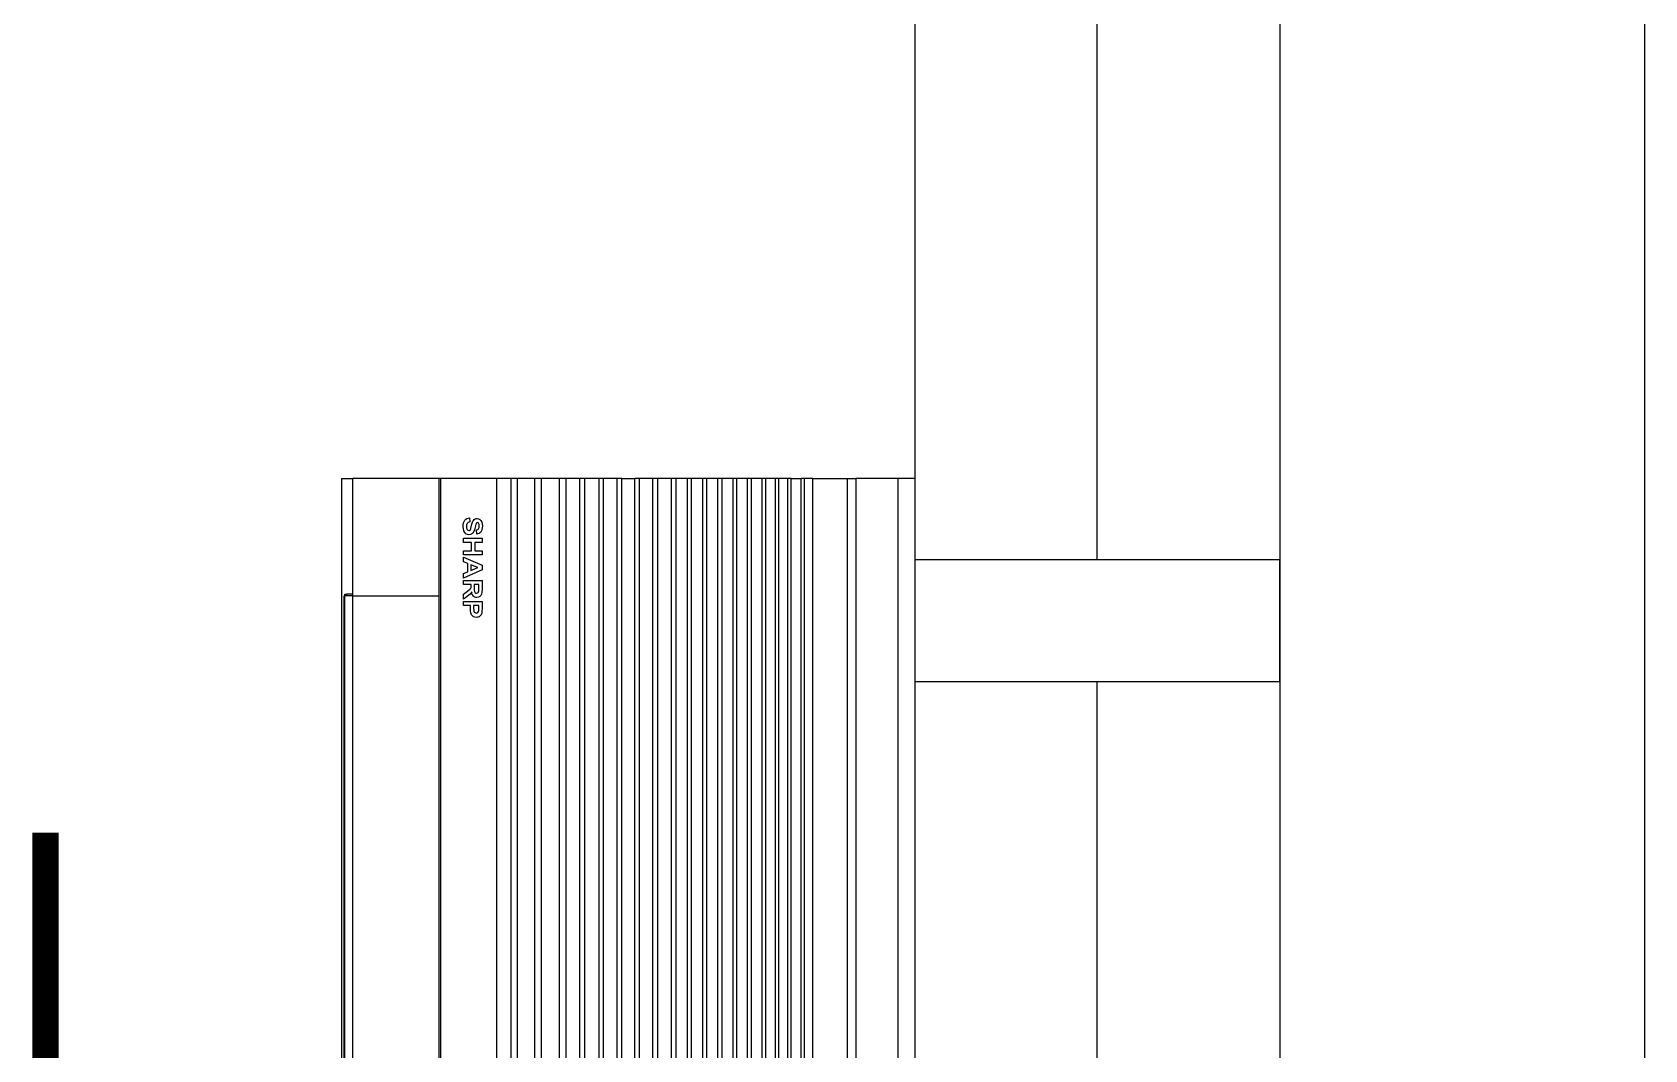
# Model space of a CAD drawing. Header units: inches. Extents: x 16928 to 514628, y -1471 to 241387.
# Drawn here: x 68776 to 69439, y 47304 to 47722 of the extents above; entities that cross this region are included whole.
import ezdxf

# ---------------------------------------------------------------- set-up
doc = ezdxf.new("R2010")
doc.units = ezdxf.units.IN
doc.header["$MEASUREMENT"] = 0
for name, color, linetype in [('dxt_text', 4, 'Continuous'), ('Edges', 7, 'Continuous'), ('FITTING', 8, 'Continuous'), ('LW', 2, 'Continuous'), ('WIN', 9, 'Continuous')]:
    doc.layers.add(name, color=color, linetype=linetype)

# ---------------------------------------------------------------- blocks, each defined once
blk = doc.blocks.new('YBC 2X36')
at = {"layer": 'FITTING', "color": 3, "const_width": 10.92}
blk.add_lwpolyline([(610, 200.91), (610, -84.16)], dxfattribs=at)
blk = doc.blocks.new('air con')
at = {"layer": 'Edges'}
for p, q in [((71.402, 41.898), (152.402, 41.898)), ((71.402, 41.898), (71.402, 41.095)), ((71.402, 41.095), (152.402, 41.095)), ((71.402, 41.095), (71.402, 39.122)), ((71.402, 39.122), (152.402, 39.122)), ((71.402, 38.724), (71.402, 39.122)), ((152.402, 38.724), (71.402, 38.724)), ((71.402, 37.092), (71.402, 38.724)), ((71.402, 37.092), (71.402, 36.701)), ((152.402, 37.092), (71.402, 37.092)), ((152.402, 36.701), (71.402, 36.701)), ((71.402, 36.701), (71.402, 36.542)), ((152.402, 36.542), (71.402, 36.542)), ((71.402, 36.078), (71.402, 36.542)), ((152.402, 36.078), (71.402, 36.078)), ((71.402, 36.078), (71.402, 35.914)), ((152.402, 35.914), (71.402, 35.914)), ((71.402, 35.914), (71.402, 35.493)), ((71.402, 35.493), (71.402, 35.34)), ((152.402, 35.493), (71.402, 35.493)), ((152.402, 35.34), (71.402, 35.34)), ((71.402, 35.34), (71.402, 34.877)), ((152.402, 34.877), (71.402, 34.877)), ((71.402, 34.877), (71.402, 34.709)), ((152.402, 34.709), (71.402, 34.709)), ((71.402, 34.709), (71.402, 34.207)), ((152.402, 34.207), (71.402, 34.207)), ((71.402, 34.207), (71.402, 34.022)), ((71.402, 34.022), (71.402, 33.51)), ((152.402, 34.022), (71.402, 34.022)), ((152.402, 33.51), (71.402, 33.51)), ((71.402, 33.51), (71.402, 33.335)), ((152.402, 33.335), (71.402, 33.335)), ((71.402, 33.335), (71.402, 32.826)), ((152.402, 32.826), (71.402, 32.826)), ((71.402, 32.826), (71.402, 32.625)), ((152.402, 32.625), (71.402, 32.625)), ((71.402, 32.625), (71.402, 32.098)), ((152.402, 32.098), (71.402, 32.098)), ((71.402, 32.098), (71.402, 31.911)), ((152.402, 31.911), (71.402, 31.911)), ((71.402, 31.911), (71.402, 31.378)), ((152.402, 31.378), (71.402, 31.378)), ((71.402, 31.378), (71.402, 31.189)), ((152.402, 31.189), (71.402, 31.189)), ((71.402, 31.189), (71.402, 30.654)), ((152.402, 30.654), (71.402, 30.654)), ((71.402, 30.654), (71.402, 30.439)), ((152.402, 30.439), (71.402, 30.439)), ((71.402, 30.439), (71.402, 29.791)), ((152.402, 29.791), (71.402, 29.791)), ((71.402, 29.791), (71.402, 29.562)), ((71.402, 29.562), (71.402, 28.935)), ((152.402, 29.562), (71.402, 29.562)), ((152.402, 28.935), (71.402, 28.935)), ((71.402, 28.935), (71.402, 28.714)), ((152.402, 28.714), (71.402, 28.714)), ((71.402, 28.092), (71.402, 28.714)), ((152.402, 28.092), (71.402, 28.092)), ((71.402, 28.092), (71.402, 27.871)), ((71.402, 27.871), (71.402, 27.226)), ((152.402, 27.871), (71.402, 27.871)), ((152.402, 27.226), (71.402, 27.226)), ((71.402, 27.226), (71.402, 27.024)), ((71.402, 27.024), (71.402, 26.349)), ((152.402, 27.024), (71.402, 27.024)), ((152.402, 26.349), (71.402, 26.349)), ((71.402, 26.349), (71.402, 26.117)), ((152.402, 26.117), (71.402, 26.117)), ((71.402, 26.117), (71.402, 25.469)), ((152.402, 25.469), (71.402, 25.469)), ((71.402, 25.469), (71.402, 25.162)), ((152.402, 25.162), (71.402, 25.162)), ((71.402, 25.162), (71.402, 24.304)), ((152.402, 24.304), (71.402, 24.304)), ((71.402, 24.304), (71.402, 24.002)), ((152.402, 24.002), (71.402, 24.002)), ((71.402, 24.002), (71.402, 23.184)), ((71.402, 23.184), (71.402, 22.883)), ((152.402, 23.184), (71.402, 23.184)), ((152.402, 22.883), (71.402, 22.883)), ((71.402, 22.883), (71.402, 22.213)), ((152.402, 22.213), (71.402, 22.213)), ((71.402, 22.213), (71.402, 19.568)), ((73.283, 21.282), (73.294, 21.346)), ((73.289, 21.232), (73.283, 21.282)), ((73.294, 21.346), (73.326, 21.406)), ((73.326, 21.406), (73.378, 21.457)), ((73.378, 21.457), (73.448, 21.494)), ((73.448, 21.494), (73.537, 21.517)), ((73.481, 21.324), (73.473, 21.293)), ((73.473, 21.293), (73.48, 21.265)), ((73.504, 21.347), (73.481, 21.324)), ((73.563, 21.371), (73.504, 21.347)), ((73.537, 21.517), (73.642, 21.525)), ((73.64, 21.379), (73.563, 21.371)), ((73.713, 21.372), (73.64, 21.379)), ((73.642, 21.525), (73.729, 21.52)), ((73.766, 21.35), (73.713, 21.372)), ((73.729, 21.52), (73.804, 21.507)), ((73.8, 21.311), (73.766, 21.35)), ((73.82, 21.253), (73.8, 21.311)), ((73.804, 21.507), (73.868, 21.484)), ((73.868, 21.484), (73.921, 21.453)), ((73.921, 21.453), (73.962, 21.414)), ((73.962, 21.414), (73.992, 21.369)), ((73.992, 21.369), (74.011, 21.318)), ((74.011, 21.318), (74.019, 21.261)), ((74.215, 20.639), (74.215, 21.51)), ((74.215, 21.51), (74.413, 21.51)), ((74.413, 21.51), (74.413, 21.167)), ((74.802, 21.167), (74.802, 21.51)), ((74.802, 21.51), (75.001, 21.51)), ((75.001, 21.51), (75.001, 20.639)), ((75.106, 20.639), (75.489, 21.51)), ((75.592, 21.306), (75.459, 20.983)), ((75.489, 21.51), (75.699, 21.51)), ((75.727, 20.983), (75.592, 21.306)), ((75.699, 21.51), (76.093, 20.639)), ((76.199, 20.639), (76.199, 21.51)), ((76.199, 21.51), (76.616, 21.51)), ((76.552, 21.362), (76.397, 21.362)), ((76.397, 21.362), (76.397, 21.141)), ((76.697, 21.359), (76.552, 21.362)), ((76.616, 21.51), (76.752, 21.504)), ((76.74, 21.347), (76.697, 21.359)), ((76.772, 21.325), (76.74, 21.347)), ((76.752, 21.504), (76.845, 21.486)), ((76.791, 21.294), (76.772, 21.325)), ((76.798, 21.254), (76.791, 21.294)), ((76.845, 21.486), (76.91, 21.454)), ((76.91, 21.454), (76.96, 21.403)), ((76.96, 21.403), (76.992, 21.338)), ((76.992, 21.338), (77.003, 21.266)), ((77.19, 20.639), (77.19, 21.51)), ((77.19, 21.51), (77.508, 21.51)), ((77.388, 21.362), (77.388, 21.115)), ((77.484, 21.362), (77.388, 21.362)), ((77.627, 21.356), (77.484, 21.362)), ((77.508, 21.51), (77.658, 21.506)), ((77.671, 21.343), (77.627, 21.356)), ((77.658, 21.506), (77.744, 21.497)), ((77.707, 21.318), (77.671, 21.343)), ((77.731, 21.283), (77.707, 21.318)), ((77.738, 21.239), (77.731, 21.283)), ((77.744, 21.497), (77.822, 21.465)), ((77.822, 21.465), (77.886, 21.411)), ((77.886, 21.411), (77.911, 21.376)), ((77.911, 21.376), (77.929, 21.336)), ((77.929, 21.336), (77.939, 21.291)), ((77.939, 21.291), (77.943, 21.242)), ((73.247, 20.922), (73.441, 20.939)), ((73.262, 20.853), (73.247, 20.922)), ((73.287, 20.793), (73.262, 20.853)), ((73.322, 20.742), (73.287, 20.793)), ((73.306, 21.186), (73.289, 21.232)), ((73.334, 21.144), (73.306, 21.186)), ((73.367, 20.7), (73.322, 20.742)), ((73.374, 21.106), (73.334, 21.144)), ((73.422, 20.666), (73.367, 20.7)), ((73.412, 21.082), (73.374, 21.106)), ((73.462, 21.059), (73.412, 21.082)), ((73.488, 20.642), (73.422, 20.666)), ((73.441, 20.939), (73.467, 20.864)), ((73.598, 21.02), (73.462, 21.059)), ((73.467, 20.864), (73.511, 20.812)), ((73.48, 21.265), (73.502, 21.241)), ((73.565, 20.628), (73.488, 20.642)), ((73.502, 21.241), (73.567, 21.212)), ((73.511, 20.812), (73.574, 20.782)), ((73.653, 20.623), (73.565, 20.628)), ((73.567, 21.212), (73.685, 21.182)), ((73.574, 20.782), (73.655, 20.772)), ((73.757, 20.982), (73.598, 21.02)), ((73.771, 20.631), (73.653, 20.623)), ((73.655, 20.772), (73.739, 20.781)), ((73.685, 21.182), (73.811, 21.152)), ((73.739, 20.781), (73.8, 20.808)), ((73.8, 20.965), (73.757, 20.982)), ((73.867, 20.655), (73.771, 20.631)), ((73.828, 20.944), (73.8, 20.965)), ((73.8, 20.808), (73.836, 20.847)), ((73.811, 21.152), (73.899, 21.12)), ((74.019, 21.261), (73.82, 21.253)), ((73.843, 20.92), (73.828, 20.944)), ((73.836, 20.847), (73.848, 20.892)), ((73.848, 20.892), (73.843, 20.92)), ((73.943, 20.695), (73.867, 20.655)), ((73.899, 21.12), (73.961, 21.081)), ((74, 20.752), (73.943, 20.695)), ((73.961, 21.081), (74.008, 21.031)), ((74.035, 20.82), (74, 20.752)), ((74.008, 21.031), (74.037, 20.968)), ((74.047, 20.892), (74.035, 20.82)), ((74.037, 20.968), (74.047, 20.892)), ((74.413, 20.639), (74.215, 20.639)), ((74.413, 21.167), (74.802, 21.167)), ((74.802, 21.02), (74.413, 21.02)), ((74.413, 21.02), (74.413, 20.639)), ((74.802, 20.639), (74.802, 21.02)), ((75.001, 20.639), (74.802, 20.639)), ((75.317, 20.639), (75.106, 20.639)), ((75.398, 20.837), (75.317, 20.639)), ((75.791, 20.837), (75.398, 20.837)), ((75.459, 20.983), (75.727, 20.983)), ((75.877, 20.639), (75.791, 20.837)), ((76.093, 20.639), (75.877, 20.639)), ((76.397, 20.639), (76.199, 20.639)), ((76.397, 21.141), (76.544, 21.141)), ((76.437, 21.002), (76.397, 21.002)), ((76.397, 21.002), (76.397, 20.639)), ((76.496, 21), (76.437, 21.002)), ((76.537, 20.993), (76.496, 21)), ((76.568, 20.979), (76.537, 20.993)), ((76.544, 21.141), (76.66, 21.144)), ((76.597, 20.956), (76.568, 20.979)), ((76.702, 20.828), (76.597, 20.956)), ((76.66, 21.144), (76.722, 21.152)), ((76.845, 20.639), (76.702, 20.828)), ((76.722, 21.152), (76.754, 21.167)), ((76.804, 21.034), (76.743, 21.023)), ((76.743, 21.023), (76.802, 20.988)), ((76.754, 21.167), (76.778, 21.189)), ((76.778, 21.189), (76.793, 21.218)), ((76.793, 21.218), (76.798, 21.254)), ((76.802, 20.988), (76.849, 20.95)), ((76.856, 21.052), (76.804, 21.034)), ((77.082, 20.639), (76.845, 20.639)), ((76.849, 20.95), (76.899, 20.895)), ((76.901, 21.075), (76.856, 21.052)), ((76.899, 20.895), (76.962, 20.809)), ((76.938, 21.104), (76.901, 21.075)), ((76.966, 21.138), (76.938, 21.104)), ((76.962, 20.809), (77.082, 20.639)), ((76.986, 21.176), (76.966, 21.138)), ((76.999, 21.219), (76.986, 21.176)), ((77.003, 21.266), (76.999, 21.219)), ((77.388, 20.639), (77.19, 20.639)), ((77.388, 21.115), (77.497, 21.115)), ((77.518, 20.967), (77.388, 20.967)), ((77.388, 20.967), (77.388, 20.639)), ((77.497, 21.115), (77.595, 21.119)), ((77.637, 20.97), (77.518, 20.967)), ((77.595, 21.119), (77.654, 21.129)), ((77.724, 20.98), (77.637, 20.97)), ((77.654, 21.129), (77.689, 21.146)), ((77.689, 21.146), (77.716, 21.172)), ((77.716, 21.172), (77.733, 21.203)), ((77.776, 20.995), (77.724, 20.98)), ((77.733, 21.203), (77.738, 21.239)), ((77.827, 21.021), (77.776, 20.995)), ((77.873, 21.058), (77.827, 21.021)), ((77.91, 21.107), (77.873, 21.058)), ((77.935, 21.168), (77.91, 21.107)), ((77.943, 21.242), (77.935, 21.168)), ((152.402, 19.568), (71.402, 19.568)), ((71.402, 19.568), (71.402, 19.493)), ((152.402, 19.493), (71.402, 19.493)), ((71.402, 19.493), (71.402, 15.42)), ((76.921, 15.42), (76.921, 19.493)), ((76.921, 18.47), (76.921, 18.812)), ((76.921, 18.133), (76.921, 18.47)), ((76.921, 17.803), (76.921, 18.133)), ((76.921, 17.48), (76.921, 17.803)), ((76.921, 17.163), (76.921, 17.48)), ((76.921, 16.853), (76.921, 17.163)), ((76.921, 16.551), (76.921, 16.853)), ((76.921, 16.256), (76.921, 16.551)), ((76.921, 15.969), (76.921, 16.256)), ((76.921, 15.69), (76.921, 15.969)), ((76.855, 15.42), (71.402, 15.42)), ((71.402, 14.898), (71.402, 15.42)), ((76.921, 15.42), (76.855, 15.42)), ((76.855, 15.42), (76.855, 15.142)), ((76.921, 15.42), (76.921, 15.69)), ((76.921, 15.42), (76.921, 15.142)), ((146.421, 15.42), (76.921, 15.42)), ((71.402, 14.898), (152.402, 14.898)), ((76.921, 15.142), (76.855, 15.142)), ((76.855, 15.051), (76.855, 15.142)), ((76.921, 15.051), (76.855, 15.051)), ((76.921, 15.142), (76.921, 15.051)), ((146.421, 15.051), (76.921, 15.051)), ((76.921, 15.051), (76.921, 15.012)), ((146.421, 15.012), (76.921, 15.012))]:
    blk.add_line(p, q, dxfattribs=at)
blk = doc.blocks.new('2.0 HP AIR CONDITION')
at = {"xscale": 8.72523083075772, "yscale": 8.72523083075772, "zscale": 8.72523083075772}
blk.add_blockref('air con', (-1610.13, 83.28), dxfattribs=at)

msp = doc.modelspace()

# ---------------------------------------------------------------- linework, layer by layer
at = {"layer": 'LW'}
msp.add_line((69438.56, 45685.48), (69438.56, 48685.48), dxfattribs=at)
at = {"layer": 'WIN'}
for p, q in [((69138.56, 48685.48), (69138.56, 45685.48)), ((69288.56, 48660.48), (69288.56, 45710.48)), ((69213.56, 47505.48), (69213.56, 48045.48)), ((69213.56, 46915.48), (69213.56, 47455.48))]:
    msp.add_line(p, q, dxfattribs=at)
msp.add_lwpolyline([(69288.56, 47455.48), (69288.56, 47505.48), (69138.56, 47505.48), (69138.56, 47455.48)], close=True, dxfattribs=at)

# ---------------------------------------------------------------- block references
at = {"rotation": 269.9999999999987}
msp.add_blockref('2.0 HP AIR CONDITION', (68689.71, 46551.72), dxfattribs=at)
at = {"layer": 'dxt_text'}
msp.add_blockref('YBC 2X36', (68171.27, 47192.35), dxfattribs=at)

doc.saveas('drawing.dxf')
